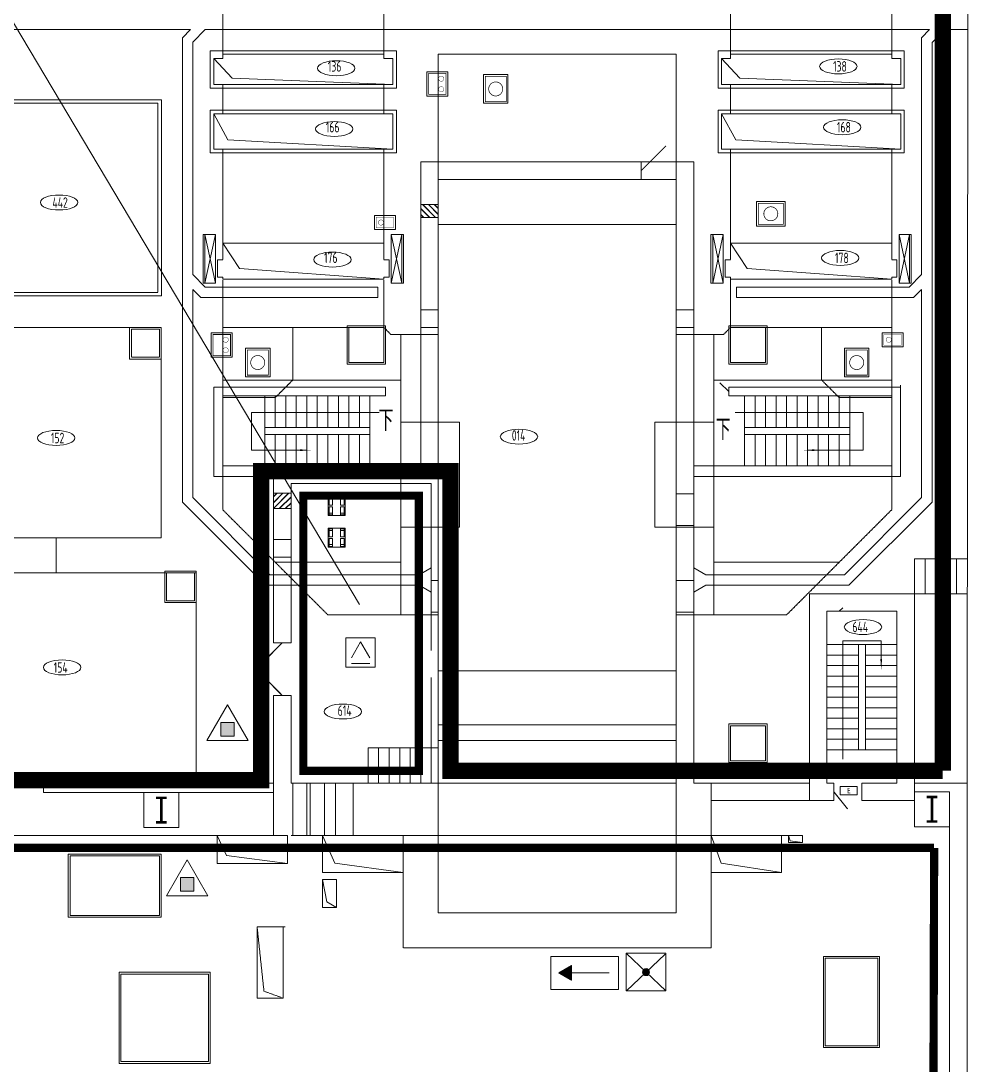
# Model space of a CAD drawing. Header units: millimetres. Extents: x 2756 to 52640, y 2442 to 34683.
# Drawn here: x 41380 to 52634, y 11333 to 23742 of the extents above; entities that cross this region are included whole.
import ezdxf

# ---------------------------------------------------------------- set-up
doc = ezdxf.new("R2010")
doc.units = ezdxf.units.MM
doc.linetypes.add('ACAD_ISO02W100', pattern=[15, 12, -3])
for name, color, linetype, lineweight in [('A', 1, 'Continuous', 0), ('D0墙体', 7, 'Continuous', 0), ('D0标注及说明', 7, 'Continuous', 0), ('D1墙体', 7, 'Continuous', 0), ('D2墙体', 7, 'Continuous', 0), ('SFS-A', 1, 'Continuous', 0), ('TK', 7, 'Continuous', 20)]:
    doc.layers.add(name, color=color, linetype=linetype, lineweight=lineweight)
for name, color, linetype in [('LYQ2', 2, 'Continuous'), ('qx-txt', 7, 'Continuous'), ('报警设备', 6, 'Continuous')]:
    doc.layers.add(name, color=color, linetype=linetype)
doc.styles.add('文字及标注', font='tssdeng.shx', dxfattribs={"width": 0.7, "bigfont": 'hztxt.shx'})

# ---------------------------------------------------------------- blocks, each defined once
blk = doc.blocks.new('SL-点型感光探测器')
at = {"color": 7, "lineweight": 0}
for q in [(-155.3580499143718, 162.6386189311888), (155.3580499143427, 162.6386189311888)]:
    blk.add_line((-1.449507180950604e-11, 435.2970977849081), q, dxfattribs=at)
at = {"color": 7, "lineweight": 0, "ltscale": 2}
blk.add_line((-155.3580499143718, 65.18490789255156), (155.3580499143427, 65.18490789255156), dxfattribs=at)
at = {"color": 1, "lineweight": 0}
blk.add_lwpolyline([(-250.0000000000146, 500), (-250.0000000000146, 0), (249.9999999999854, 0), (249.9999999999854, 500), (-250.0000000000146, 500)], dxfattribs=at)
blk = doc.blocks.new('$ATTACHMENT$00000214')
at = {"lineweight": 0}
blk.add_hatch(color=1, dxfattribs=at).paths.add_polyline_path([(-64.92232553117356, 1.936813719180464), (64.922325531159, 1.936813719180464), (64.922325531159, -127.9078373431521), (-64.92232553117356, -127.9078373431521)])
at = {"color": 1, "lineweight": 0}
for points in [[(0, 171.8081853693711), (-198.3870041439732, -171.8081853693711), (198.3870041439732, -171.8081853693711)], [(-64.92232553117356, 1.936813719180464), (64.922325531159, 1.936813719180464), (64.922325531159, -127.9078373431521), (-64.92232553117356, -127.9078373431521)]]:
    blk.add_lwpolyline(points, close=True, dxfattribs=at)
blk = doc.blocks.new('A$C765B60D6')
at = {"color": 3, "lineweight": 5}
blk.add_lwpolyline([(0, 771.6371160402196), (1585.686911560129, 771.6371160402196), (1585.686911560129, 0), (0, 0)], close=True, dxfattribs=at)
at = {"color": 3, "lineweight": 5, "width": 0.8}
blk.add_text('E', height=496.1288737534639, dxfattribs=at).set_placement((663.0202922341414, 141.1532209556608))
blk = doc.blocks.new('A$C39B32D12')
at = {"layer": 'qx-txt', "lineweight": 0}
h = blk.add_hatch(color=3, dxfattribs=at)
edge = h.paths.add_edge_path()
edge.add_arc((325.1512975692749, 305.7253608094761), 57.27387669861436, 0, 360)
at = {"layer": 'qx-txt', "color": 3, "lineweight": 0}
for p, q in [((644.0317051261663, 608.9237638772465), (0.3758913278579712, 0.2877703091362491)), ((11.49230728670955, 600.232866265811), (647.8176971897483, 1.229672488989308))]:
    blk.add_line(p, q, dxfattribs=at)
blk.add_lwpolyline([(-0.0003851838409900665, 614.8428562376648), (649.0975018683821, 614.8428562376648), (649.0975018683821, 0.0009058236610144377), (-0.0003851838409900665, 0.0009058236610144377)], close=True, dxfattribs=at)
blk.add_circle((325.1512975692749, 305.7253608094761), 57.27387669861436, dxfattribs=at)
blk = doc.blocks.new('A$C6C9F09AC')
at = {"lineweight": 0}
h = blk.add_hatch(dxfattribs=at)
h.set_pattern_fill('_USER', color=3, scale=0.7, angle=180, style=0, pattern_type=0)
h.set_pattern_definition([(180, (764544.5928452448, -47447.62818769588), (-8.572527594031472e-17, -0.7), [])])
h.paths.add_polyline_path([(130.6828948773909, 269.258340880333), (338.5600067856722, 149.2404343618255), (338.5600067856722, 389.2762473988405)])
at = {"color": 3, "lineweight": 0}
blk.add_line((958.9542932850309, 270.6297503627284), (270.4263626234606, 270.6297503627284), dxfattribs=at)
for points in [[(1109.980838092277, -8.731149137020111e-11), (2.328306436538696e-10, -8.731149137020111e-11), (2.328306436538696e-10, 540.1459812280664), (1109.980838092277, 540.1459812280664)], [(130.6828948773909, 269.258340880333), (338.5600067856722, 149.2404343618255), (338.5600067856722, 389.2762473988405)]]:
    blk.add_lwpolyline(points, close=True, dxfattribs=at)

msp = doc.modelspace()

# ---------------------------------------------------------------- hatches: boundary and pattern name
at = {"layer": 'D2墙体'}
h = msp.add_hatch(dxfattribs=at)
h.set_pattern_fill('JIS_RC_30', color=0, scale=1.665600660477675, angle=180, style=0)
h.set_pattern_definition([(315, (169691.8237568094, -398705.6152542201), (-35.33272565317667, -35.33272565317666), []), (315, (169693.4893574555, -398705.6152542201), (-35.33272565317667, -35.33272565317666), []), (315, (169695.1549581011, -398705.6152542201), (-35.33272565317667, -35.33272565317666), [])])
h.paths.add_polyline_path([(46130.33675330956, 21406.01940386221), (46338.53683583796, 21406.01940386221), (46338.53683583796, 21560.08746496067), (46130.33675330956, 21560.08746496067)])
h = msp.add_hatch(dxfattribs=at)
h.set_pattern_fill('JIS_RC_30', color=0, scale=1.665600660477675, angle=180, style=0)
h.set_pattern_definition([(225, (-148777.5443839194, 204543.1872677299), (35.33272565317669, -35.33272565317666), []), (225, (-148779.2099845894, 204543.1872677299), (35.33272565317669, -35.33272565317666), []), (225, (-148780.8755852592, 204543.1872677299), (35.33272565317669, -35.33272565317666), [])])
h.paths.add_polyline_path([(44381.45605977936, 17945.73403172105), (44381.45605977936, 18128.95010437016), (44589.65614235666, 18128.95010437016), (44589.65614235666, 17945.73403172105)])

# ---------------------------------------------------------------- linework, layer by layer
at = {"color": 5, "const_width": 194.8072896}
for points in [[(52417.65409567681, 24449.53920148351), (30286.67587989834, 24449.53920148351), (30286.67587989834, 14727.3261643794), (36277.9434371531, 14727.3261643794), (36277.9434371531, 18391.64761781032), (38527.23514761202, 18391.64761781032), (38527.23514761202, 14718.72547315541), (44235.35059257931, 14718.72547315541), (44235.35059257931, 18391.64761781032), (46484.64230303801, 18391.64761781032), (46484.64230303801, 14831.42620603382), (52333.24306460153, 14831.42620603382)], [(52333.24306460153, 14831.42620603382), (52333.24306460153, 24449.53920148351)]]:
    msp.add_lwpolyline(points, dxfattribs=at)
at = {"color": 3, "const_width": 97.40364480000002}
for points in [[(46109.1513356267, 15734.52476743623), (46109.1513356267, 18099.43668341023), (44735.76160955647, 18099.43668341023), (44735.76160955647, 15977.40937503384)], [(44735.76160955647, 15977.40937503384), (44735.76160955647, 14831.42620603382), (46109.1513356267, 14831.42620603382), (46109.1513356267, 15734.52476743623)]]:
    msp.add_lwpolyline(points, dxfattribs=at)
at = {"color": 1, "const_width": 97.40364480000002}
for points in [[(52205.61516238781, 5009.757572904608), (30911.27612758064, 5046.022325731494), (30911.27612758064, 13914.61502395445), (52230.6466733416, 13914.61502395445)], [(52230.6466733416, 13914.61502395445), (52205.61516238781, 5009.757572904608)]]:
    msp.add_lwpolyline(points, dxfattribs=at)
at = {"layer": 'A', "color": 3, "linetype": 'ByBlock', "lineweight": 0}
msp.add_line((45402.71214602873, 16807.17337920007), (39904.44637235449, 26049.63939459986), dxfattribs=at)
at = {"layer": 'D0墙体', "color": 0}
for p, q in [((52634.19348467453, 25615.67967868704), (52622.01532749305, 14685.32073883401)), ((42965.39957191268, 23637.92428890386), (39618.13409730405, 23637.92428890386)), ((39665.12182140126, 23637.92428890386), (43394.29174196962, 23637.92428890386)), ((43298.81563046211, 23542.44817741102), (43394.29174196962, 23637.92428890386)), ((43423.73568000304, 23490.70459868354), (43570.95537021742, 23637.92428890386)), ((43570.95537021742, 23637.92428890386), (52176.17122433017, 23637.92428890386)), ((51862.68739454783, 23637.92428890386), (43570.95537021742, 23637.92428890386)), ((52176.17122433017, 23637.92428890386), (52080.69511284641, 23542.44817741102)), ((52359.9791499624, 23637.92428890386), (52205.61516238781, 23483.56030132939)), ((52359.9791499624, 23637.92428890386), (52622.01532749305, 23637.92428890386)), ((43298.81563046211, 18024.85006309676), (43298.81563046211, 23542.44817741102)), ((43423.73568000304, 20726.68476632066), (43423.73568000304, 23490.70459868354)), ((52080.69511284641, 20726.68476632066), (52080.69511284641, 23542.44817741102)), ((52205.61516238781, 18024.85006309676), (52205.61516238781, 23483.56030132939)), ((43777.67582035004, 23346.44417332477), (43777.67582035004, 23296.47615351193)), ((43777.67582035004, 23346.44417332477), (45693.11657992713, 23346.44417332477)), ((45693.11657992713, 23346.44417332477), (45693.11657992713, 23296.47615351193)), ((49811.31421292256, 23346.44417332477), (49811.31421292256, 23296.47615351193)), ((51726.75497249965, 23346.44417332477), (49811.31421292256, 23346.44417332477)), ((51726.75497249965, 23346.44417332477), (51726.75497249965, 23296.47615351193)), ((43777.67582035004, 23296.47615351193), (43671.4937782363, 23296.47615351193)), ((43671.4937782363, 23296.47615351193), (43671.4937782363, 22984.17602966158)), ((43888.43165812208, 23061.47724186713), (43671.4937782363, 23296.47615351193)), ((45693.11657992713, 23296.47615351193), (45799.29862201688, 23296.47615351193)), ((45799.29862201688, 23296.47615351193), (45799.29862201688, 22984.17602966158)), ((49811.31421292256, 23296.47615351193), (49705.1321708328, 23296.47615351193)), ((49705.1321708328, 23296.47615351193), (49705.1321708328, 22984.17602966158)), ((49922.07005067039, 23061.47724186713), (49705.1321708328, 23296.47615351193)), ((51726.75497249965, 23296.47615351193), (51832.93701458917, 23296.47615351193)), ((51832.93701458917, 23296.47615351193), (51832.93701458917, 22984.17602966158)), ((43671.4937782363, 22984.17602966158), (45799.29862201688, 22984.17602966158)), ((45799.29862201688, 22984.17602966158), (43888.43165812208, 23061.47724186713)), ((51832.93701458917, 22984.17602966158), (49705.1321708328, 22984.17602966158)), ((51832.93701458917, 22984.17602966158), (49922.07005067039, 23061.47724186713)), ((40837.89065463547, 22805.12395866882), (43048.9755314033, 22805.12395866882)), ((43048.9755314033, 22805.12395866882), (43048.9755314033, 20473.28303400139)), ((43839.51598683404, 22328.51314984486), (43671.4937782363, 22638.5638926189)), ((49873.1543794061, 22328.51314984486), (49705.1321708328, 22638.5638926189)), ((45799.29862201688, 22215.91772501628), (43839.51598683404, 22328.51314984486)), ((51832.93701458917, 22215.91772501628), (49873.1543794061, 22328.51314984486)), ((49374.09403956411, 22066.01366557754), (46130.33675330956, 22066.01366557754)), ((46130.33675330956, 22066.01366557754), (46130.33675330956, 18453.74223316312)), ((49374.09403956411, 22066.01366557754), (49374.09403956411, 14685.32073883401)), ((46338.53683583796, 21857.81358302783), (46338.53683583796, 15101.72090396067)), ((49165.89395701149, 21857.81358302783), (46338.53683583796, 21857.81358302783)), ((49165.89395701149, 21857.81358302783), (49165.89395701149, 14685.32073883401)), ((43545.32452822904, 20624.85269410387), (43545.32452822904, 21203.64892361793)), ((43691.06458602319, 21203.64892361793), (43545.32452822904, 21203.64892361793)), ((43566.14453648179, 20624.85269410387), (43566.14453648179, 21203.64892361793)), ((43566.14453648179, 20624.85269410387), (43691.06458602319, 21203.64892361793)), ((43691.06458602319, 20624.85269410387), (43566.14453648179, 21203.64892361793)), ((43691.06458602319, 20624.85269410387), (43691.06458602319, 21203.64892361793)), ((43777.67582035004, 21099.96528250599), (45693.11657992713, 21099.96528250599)), ((43777.67582035004, 21099.96528250599), (43777.67582035004, 20905.50640538931)), ((43777.67582035004, 21099.96528250599), (43977.03635731488, 20798.69434447392)), ((45693.11657992713, 21099.96528250599), (45693.11657992713, 20905.50640538931)), ((45779.72781425421, 20624.85269410387), (45779.72781425421, 21203.64892361793)), ((45779.72781425421, 21203.64892361793), (45925.46787204835, 21203.64892361793)), ((45904.6478637956, 20624.85269410387), (45779.72781425421, 21203.64892361793)), ((45779.72781425421, 20624.85269410387), (45904.6478637956, 21203.64892361793)), ((45904.6478637956, 20624.85269410387), (45904.6478637956, 21203.64892361793)), ((45925.46787204835, 20624.85269410387), (45925.46787204835, 21203.64892361793)), ((49578.9629208011, 20624.85269410387), (49578.9629208011, 21203.64892361793)), ((49724.70297859548, 21203.64892361793), (49578.9629208011, 21203.64892361793)), ((49599.78292905385, 20624.85269410387), (49599.78292905385, 21203.64892361793)), ((49599.78292905385, 20624.85269410387), (49724.70297859548, 21203.64892361793)), ((49724.70297859548, 20624.85269410387), (49599.78292905385, 21203.64892361793)), ((49724.70297859548, 20624.85269410387), (49724.70297859548, 21203.64892361793)), ((51726.75497249965, 21099.96528250599), (49811.31421292256, 21099.96528250599)), ((49811.31421292256, 21099.96528250599), (49811.31421292256, 20905.50640538931)), ((49811.31421292256, 21099.96528250599), (50010.67474991138, 20798.69434447392)), ((51726.75497249965, 21099.96528250599), (51726.75497249965, 20905.50640538931)), ((51813.36620682626, 20624.85269410387), (51813.36620682626, 21203.64892361793)), ((51813.36620682626, 21203.64892361793), (51959.10626462064, 21203.64892361793)), ((51938.28625636789, 20624.85269410387), (51813.36620682626, 21203.64892361793)), ((51813.36620682626, 20624.85269410387), (51938.28625636789, 21203.64892361793)), ((51938.28625636789, 20624.85269410387), (51938.28625636789, 21203.64892361793)), ((51959.10626462064, 20624.85269410387), (51959.10626462064, 21203.64892361793)), ((43777.67582035004, 20904.25720489296), (43715.21579559133, 20904.25720489296)), ((43715.21579559133, 20904.25720489296), (43715.21579559133, 20696.05712233103)), ((45693.11657992713, 20904.25720489296), (45755.57660468583, 20904.25720489296)), ((45755.57660468583, 20904.25720489296), (45755.57660468583, 20696.05712233103)), ((49811.31421292256, 20904.25720489296), (49748.85418816385, 20904.25720489296)), ((49748.85418816385, 20904.25720489296), (49748.85418816385, 20696.05712233103)), ((51726.75497249965, 20904.25720489296), (51789.21499725836, 20904.25720489296)), ((51789.21499725836, 20904.25720489296), (51789.21499725836, 20696.05712233103)), ((43423.73568000304, 20726.68476632066), (43570.95537021742, 20579.46507610302)), ((43977.03635731488, 20798.69434447392), (45693.11657992713, 20671.07311243066)), ((50010.67474991138, 20798.69434447392), (51726.75497249965, 20671.07311243066)), ((52080.69511284641, 20726.68476632066), (51933.4754226318, 20579.46507610302)), ((43545.32452822904, 20624.85269410387), (43691.06458602319, 20624.85269410387)), ((43715.21579559133, 20696.05712233103), (43777.67582035004, 20696.05712233103)), ((43777.67582035004, 20696.05712233103), (43777.67582035004, 20671.07311243066)), ((43777.67582035004, 20671.07311243066), (45693.11657992713, 20671.07311243066)), ((45755.57660468583, 20696.05712233103), (45693.11657992713, 20696.05712233103)), ((45693.11657992713, 20696.05712233103), (45693.11657992713, 20671.07311243066)), ((45925.46787204835, 20624.85269410387), (45779.72781425421, 20624.85269410387)), ((49578.9629208011, 20624.85269410387), (49724.70297859548, 20624.85269410387)), ((49748.85418816385, 20696.05712233103), (49811.31421292256, 20696.05712233103)), ((49811.31421292256, 20697.30632283646), (49811.31421292256, 20662.74510912961)), ((49811.31421292256, 20696.05712233103), (49811.31421292256, 20671.07311243066)), ((49811.31421292256, 20671.07311243066), (51726.75497249965, 20671.07311243066)), ((51789.21499725836, 20696.05712233103), (51726.75497249965, 20696.05712233103)), ((51726.75497249965, 20696.05712233103), (51726.75497249965, 20671.07311243066)), ((51959.10626462064, 20624.85269410387), (51813.36620682626, 20624.85269410387)), ((43423.73568000304, 18076.59364182144), (43423.73568000304, 20550.02113805772)), ((43423.73568000304, 20550.02113805772), (43519.21179151125, 20454.54502656477)), ((43570.95537021742, 20579.46507610302), (45622.08926603672, 20579.46507610302)), ((45622.08926603672, 20579.46507610302), (45622.08926603672, 20454.54502656477)), ((51933.4754226318, 20579.46507610302), (49882.34152681296, 20579.46507610302)), ((49882.34152681296, 20579.46507610302), (49882.34152681296, 20454.54502656477)), ((52080.69511284641, 20550.02113805772), (51985.21900133797, 20454.54502656477)), ((52080.69511284641, 18076.59364182144), (52080.69511284641, 20550.02113805772)), ((43048.9755314033, 20473.28303400139), (40837.89065463547, 20473.28303400139)), ((43519.21179151125, 20454.54502656477), (45622.08926603672, 20454.54502656477)), ((51985.21900133797, 20454.54502656477), (49882.34152681296, 20454.54502656477)), ((43673.5757790856, 19390.64260468355), (43673.5757790856, 18328.82218363383)), ((45713.93658815566, 19390.64260468355), (43673.5757790856, 19390.64260468355)), ((45713.93658815566, 19390.64260468355), (45713.93658815566, 19286.54256340725)), ((49790.49420469379, 19390.64260468355), (51830.85501376385, 19390.64260468355)), ((49790.49420469379, 19390.64260468355), (49790.49420469379, 19286.54256340725)), ((51830.85501376385, 19411.4626129455), (51830.85501376385, 18328.82218363383)), ((45713.93658815566, 19286.54256340725), (43777.67582035004, 19286.54256340725)), ((43777.67582035004, 19286.54256340725), (43777.67582035004, 18453.74223316312)), ((44277.35601851539, 18453.74223316312), (44277.35601851539, 19286.54256340725)), ((44402.27606803211, 18911.78241480436), (44402.27606803211, 19286.54256340725)), ((44527.19611757397, 18911.78241480436), (44527.19611757397, 19286.54256340725)), ((44652.11616711537, 18911.78241480436), (44652.11616711537, 19286.54256340725)), ((44777.03621665653, 18911.78241480436), (44777.03621665653, 19286.54256340725)), ((44901.95626619793, 18911.78241480436), (44901.95626619793, 19286.54256340725)), ((45026.87631571488, 18911.78241480436), (45026.87631571488, 19286.54256340725)), ((45151.79636525628, 18911.78241480436), (45151.79636525628, 19286.54256340725)), ((45276.71641479744, 18911.78241480436), (45276.71641479744, 19286.54256340725)), ((45401.63646433884, 18911.78241480436), (45401.63646433884, 19286.54256340725)), ((45526.55651385579, 18453.74223316312), (45526.55651385579, 19286.54256340725)), ((49790.49420469379, 19286.54256340725), (51726.75497249965, 19286.54256340725)), ((49977.87427899343, 18453.74223316312), (49977.87427899343, 19286.54256340725)), ((50102.79432853483, 18911.78241480436), (50102.79432853483, 19286.54256340725)), ((50227.71437807599, 18911.78241480436), (50227.71437807599, 19286.54256340725)), ((50352.63442759341, 18911.78241480436), (50352.63442759341, 19286.54256340725)), ((50477.55447713481, 18911.78241480436), (50477.55447713481, 19286.54256340725)), ((50602.47452665199, 18911.78241480436), (50602.47452665199, 19286.54256340725)), ((50727.39457619292, 18911.78241480436), (50727.39457619292, 19286.54256340725)), ((50852.31462573432, 18911.78241480436), (50852.31462573432, 19286.54256340725)), ((50977.23467527571, 18911.78241480436), (50977.23467527571, 19286.54256340725)), ((51102.1547247929, 18911.78241480436), (51102.1547247929, 19286.54256340725)), ((51227.07477433429, 18453.74223316312), (51227.07477433429, 19286.54256340725)), ((51726.75497249965, 19286.54256340725), (51726.75497249965, 18453.74223316312)), ((45638.53068896578, 19087.04349078299), (44118.14768268153, 19087.04349078299)), ((44118.14768268153, 19087.04349078299), (44118.14768268153, 18640.62519569407)), ((49865.90010388367, 19087.04349078299), (51386.28311016815, 19087.04349078299)), ((51386.28311016815, 19087.04349078299), (51386.28311016815, 18640.62519569407)), ((44277.35601851539, 18911.78241480436), (45526.55651385579, 18911.78241480436)), ((51227.07477433429, 18911.78241480436), (49977.87427899343, 18911.78241480436)), ((44277.35601851539, 18828.50238177777), (45526.55651385579, 18828.50238177777)), ((44402.27606803211, 18453.74223316312), (44402.27606803211, 18828.50238177777)), ((44527.19611757397, 18453.74223316312), (44527.19611757397, 18828.50238177777)), ((44652.11616711537, 18453.74223316312), (44652.11616711537, 18828.50238177777)), ((44777.03621665653, 18453.74223316312), (44777.03621665653, 18828.50238177777)), ((44901.95626619793, 18453.74223316312), (44901.95626619793, 18828.50238177777)), ((45026.87631571488, 18453.74223316312), (45026.87631571488, 18828.50238177777)), ((45151.79636525628, 18453.74223316312), (45151.79636525628, 18828.50238177777)), ((45276.71641479744, 18453.74223316312), (45276.71641479744, 18828.50238177777)), ((45401.63646433884, 18453.74223316312), (45401.63646433884, 18828.50238177777)), ((51227.07477433429, 18828.50238177777), (49977.87427899343, 18828.50238177777)), ((50102.79432853483, 18453.74223316312), (50102.79432853483, 18828.50238177777)), ((50227.71437807599, 18453.74223316312), (50227.71437807599, 18828.50238177777)), ((50352.63442759341, 18453.74223316312), (50352.63442759341, 18828.50238177777)), ((50477.55447713481, 18453.74223316312), (50477.55447713481, 18828.50238177777)), ((50602.47452665199, 18453.74223316312), (50602.47452665199, 18828.50238177777)), ((50727.39457619292, 18453.74223316312), (50727.39457619292, 18828.50238177777)), ((50852.31462573432, 18453.74223316312), (50852.31462573432, 18828.50238177777)), ((50977.23467527571, 18453.74223316312), (50977.23467527571, 18828.50238177777)), ((51102.1547247929, 18453.74223316312), (51102.1547247929, 18828.50238177777)), ((44118.14768268153, 18640.62519569407), (44695.53579357531, 18640.62519569407)), ((51386.28311016815, 18640.62519569407), (50808.89499927414, 18640.62519569407)), ((43777.67582035004, 18453.74223316312), (46130.33675330956, 18453.74223316312)), ((44381.45605977936, 16350.92139931922), (44381.45605977936, 18453.74223316312)), ((44589.65614235666, 18453.74223316312), (46130.33675330956, 18453.74223316312)), ((51726.75497249965, 18453.74223316312), (49374.09403956411, 18453.74223316312)), ((43673.5757790856, 18328.82218363383), (44381.45605977936, 18328.82218363383)), ((44589.65614235666, 16350.92139931922), (44589.65614235666, 18245.54215061027)), ((44589.65614235666, 18245.54215061027), (46255.25680282674, 18245.54215061027)), ((46255.25680282674, 18245.54215061027), (46255.25680282674, 16260.81775601374)), ((51830.85501376385, 18328.82218363383), (49374.09403956411, 18328.82218363383)), ((43298.81563046211, 18024.85006309676), (44287.76602261755, 17035.89967093806)), ((43423.73568000304, 18076.59364182144), (44339.50960137238, 17160.81972047631)), ((52080.69511284641, 18076.59364182144), (51164.92119150129, 17160.81972047631)), ((52205.61516238781, 18024.85006309676), (51216.6647702319, 17035.89967093806)), ((51997.41507981098, 16933.88163047787), (51997.41507981098, 17350.28179560453)), ((51997.41507981098, 17350.28179560453), (52622.01532749305, 17350.28179560453)), ((52122.33512935237, 16933.88163047787), (52122.33512935237, 17350.28179560453)), ((52247.25517889331, 16933.88163047787), (52247.25517889331, 17350.28179560453)), ((52372.17522841049, 16933.88163047787), (52372.17522841049, 17350.28179560453)), ((52497.09527795188, 16933.88163047787), (52497.09527795188, 17350.28179560453)), ((44339.50960137238, 17160.81972047631), (46111.01155435186, 17160.81972047631)), ((46111.01155435186, 17160.81972047631), (46255.25680282674, 17244.09975349988)), ((49518.33928803875, 17160.81972047631), (49374.09403956411, 17244.09975349988)), ((51164.92119150129, 17160.81972047631), (49518.33928803875, 17160.81972047631)), ((44287.76602261755, 17035.89967093806), (46111.01155435186, 17035.89967093806)), ((46111.01155435186, 17035.89967093806), (46255.25680282674, 16952.61963791438)), ((49518.33928803875, 17035.89967093806), (49374.09403956411, 16952.61963791438)), ((51216.6647702319, 17035.89967093806), (49518.33928803875, 17035.89967093806)), ((51997.41507981098, 16933.88163047787), (52622.01532749305, 16933.88163047787)), ((51144.22224339805, 16766.56295342409), (51103.34083790224, 16725.68154792502)), ((44589.65614235666, 16350.92139931922), (44381.45605977936, 16350.92139931922)), ((51789.21499725836, 16330.10139105716), (50956.4146670232, 16330.10139105716)), ((51143.79474129863, 16374.31639247612), (51143.79474129863, 14968.97602482201)), ((51143.79474129863, 16374.31639247612), (51601.83492295825, 16374.31639247612)), ((51331.17481562248, 15080.90089571048), (51331.17481562248, 16330.10139105716)), ((51414.45484865838, 15080.90089571048), (51414.45484865838, 16330.10139105716)), ((51601.83492295825, 16154.2785561794), (51601.83492295825, 16374.31639247612)), ((51331.17481562248, 16205.18134153113), (50956.4146670232, 16205.18134153113)), ((51789.21499725836, 16205.18134153113), (51414.45484865838, 16205.18134153113)), ((46338.53683583796, 16017.80126721927), (49165.89395701149, 16017.80126721927)), ((51331.17481562248, 16080.26129199276), (50956.4146670232, 16080.26129199276)), ((51789.21499725836, 16080.26129199276), (51414.45484865838, 16080.26129199276)), ((46255.25680282674, 15937.54592242316), (46255.25680282674, 15101.72090396067)), ((51331.17481562248, 15955.34124245439), (50956.4146670232, 15955.34124245439)), ((51789.21499725836, 15955.34124245439), (51414.45484865838, 15955.34124245439)), ((51331.17481562248, 15830.42119291928), (50956.4146670232, 15830.42119291928)), ((51789.21499725836, 15830.42119291928), (51414.45484865838, 15830.42119291928)), ((44381.45605977936, 14060.7204911545), (44381.45605977936, 15726.32115162784)), ((44589.65614235666, 15726.32115162784), (44381.45605977936, 15726.32115162784)), ((44589.65614235666, 14685.32073883401), (44589.65614235666, 15726.32115162784)), ((51331.17481562248, 15705.50114337789), (50956.4146670232, 15705.50114337789)), ((51789.21499725836, 15705.50114337789), (51414.45484865838, 15705.50114337789)), ((51331.17481562248, 15580.58109383975), (50956.4146670232, 15580.58109383975)), ((51789.21499725836, 15580.58109383975), (51414.45484865838, 15580.58109383975)), ((49790.49420469379, 15386.95501706391), (49790.49420469379, 14928.91483543455)), ((50248.53438630499, 15386.95501706391), (49790.49420469379, 15386.95501706391)), ((50248.53438630499, 14928.91483543455), (50248.53438630499, 15386.95501706391)), ((51331.17481562248, 15455.66104430138), (50956.4146670232, 15455.66104430138)), ((51789.21499725836, 15455.66104430138), (51414.45484865838, 15455.66104430138)), ((51331.17481562248, 15330.74099477511), (50956.4146670232, 15330.74099477511)), ((51789.21499725836, 15330.74099477511), (51414.45484865838, 15330.74099477511)), ((51331.17481562248, 15205.82094523698), (50956.4146670232, 15205.82094523698)), ((51789.21499725836, 15205.82094523698), (51414.45484865838, 15205.82094523698)), ((46338.53683583796, 15101.72090396067), (45505.73650560281, 15101.72090396067)), ((45505.73650560281, 15101.72090396067), (45505.73650560281, 14685.32073883401)), ((45630.65655514444, 15101.72090396067), (45630.65655514444, 14685.32073883401)), ((45755.57660468583, 15101.72090396067), (45755.57660468583, 14685.32073883401)), ((45880.49665422676, 15101.72090396067), (45880.49665422676, 14685.32073883401)), ((46005.41670376793, 15101.72090396067), (46005.41670376793, 14685.32073883401)), ((46130.33675330956, 15101.72090396067), (46130.33675330956, 14685.32073883401)), ((46338.53683583796, 15101.72090396067), (46213.6167862968, 15101.72090396067)), ((46255.25680282674, 15101.72090396067), (46255.25680282674, 14685.32073883401)), ((46339.13875408293, 15101.72090396067), (46339.13875408293, 14685.32073883401)), ((51789.21499725836, 15080.90089571048), (50956.4146670232, 15080.90089571048)), ((50248.53438630499, 14928.91483543455), (49790.49420469379, 14928.91483543455)), ((44381.45605977936, 14685.32073883401), (38381.12968041174, 14685.32073883401)), ((41647.78897576834, 14685.32073883401), (41647.78897576834, 14572.6200059556)), ((44589.65614235666, 14685.32073883401), (46338.53683583796, 14685.32073883401)), ((49165.89395701149, 14685.32073883401), (46338.53683583796, 14685.32073883401)), ((49374.09403956411, 14685.32073883401), (49582.29412211673, 14685.32073883401)), ((49582.29412211673, 14685.32073883401), (50748.2145844459, 14685.32073883401)), ((49582.29412211673, 14268.92057371946), (49582.29412211673, 14685.32073883401)), ((50956.4146670232, 14685.32073883401), (51039.69470003419, 14685.32073883401)), ((51039.69470003419, 14477.12065628116), (51039.69470003419, 14685.32073883401)), ((51372.81483215265, 14685.32073883401), (51789.21499725836, 14685.32073883401)), ((51372.81483215265, 14477.12065628116), (51372.81483215265, 14685.32073883401)), ((51997.41507981098, 14685.32073883401), (52413.81524494043, 14685.32073883401)), ((52413.81524494043, 14685.32073883401), (52622.01532749305, 14685.32073883401)), ((52622.01532749305, 14685.32073883401), (52622.01532749305, 4691.716775966954)), ((41647.78897576834, 14572.6200059556), (44381.45605977936, 14572.6200059556)), ((51997.41507981098, 14581.22069717958), (52413.81524494043, 14581.22069717958)), ((52413.81524494043, 5316.317023649259), (52413.81524494043, 14581.22069717958)), ((49582.29412211673, 14060.7204911545), (44589.65614235666, 14060.7204911545)), ((46812.07735840612, 12728.23996276912), (48690.61413510339, 12728.23996276912))]:
    msp.add_line(p, q, dxfattribs=at)
at = {"layer": 'D0墙体', "color": 0, "linetype": 'ACAD_ISO02W100'}
for p, q in [((43777.67582035004, 24448.42497845684), (43777.67582035004, 23346.44417332477)), ((45693.11657992713, 24448.42497845684), (45693.11657992713, 23346.44417332477)), ((49811.31421292256, 24448.42497845684), (49811.31421292256, 23346.44417332477)), ((51726.75497249965, 24448.42497845684), (51726.75497249965, 23346.44417332477)), ((49165.89395701149, 23346.44417332477), (46338.53683583796, 23346.44417332477)), ((46338.53683583796, 21857.81358302783), (46338.53683583796, 23346.44417332477)), ((49165.89395701149, 21857.81358302783), (49165.89395701149, 23346.44417332477)), ((43777.67582035004, 22984.17602966158), (43777.67582035004, 22638.5638926189)), ((45693.11657992713, 22984.17602966158), (45693.11657992713, 22638.5638926189)), ((49811.31421292256, 22984.17602966158), (49811.31421292256, 22638.5638926189)), ((51726.75497249965, 22984.17602966158), (51726.75497249965, 22638.5638926189)), ((40879.53067111698, 22763.48394216006), (43007.33551489757, 22763.48394216006)), ((43007.33551489757, 22763.48394216006), (43007.33551489757, 20514.92305051608)), ((43777.67582035004, 22215.91772501628), (43777.67582035004, 21099.96528250599)), ((45693.11657992713, 22215.91772501628), (45693.11657992713, 21099.96528250599)), ((49811.31421292256, 22215.91772501628), (49811.31421292256, 21099.96528250599)), ((51726.75497249965, 22215.91772501628), (51726.75497249965, 21099.96528250599)), ((43777.67582035004, 20662.74510912961), (43777.67582035004, 17933.242026769)), ((45693.11657992713, 20662.74510912961), (45693.11657992713, 20098.52288538954)), ((49811.31421292256, 20662.74510912961), (49811.31421292256, 20098.52288538954)), ((51726.75497249965, 20662.74510912961), (51726.75497249965, 17933.242026769)), ((43007.33551489757, 20514.92305051608), (40879.53067111698, 20514.92305051608)), ((45693.11657992713, 20098.7790854265), (43777.67582035004, 20098.7790854265)), ((44610.47615060941, 20098.52288538954), (44610.47615060941, 19473.922637707)), ((45693.11657992713, 20098.52288538954), (45776.39661293858, 20015.24285236295)), ((46338.53683583796, 20015.24285236295), (45776.39661293858, 20015.24285236295)), ((45892.98865917869, 20015.24285236295), (45892.98865917869, 18974.24243956609)), ((49165.89395701149, 20015.24285236295), (49728.03417993509, 20015.24285236295)), ((49611.44213367076, 20015.24285236295), (49611.44213367076, 18974.24243956609)), ((49811.31421292256, 20098.52288538954), (49728.03417993509, 20015.24285236295)), ((49811.31421292256, 20098.52288538954), (51726.75497249965, 20098.52288538954)), ((50893.95464226449, 20098.52288538954), (50893.95464226449, 19473.922637707)), ((45892.98865917869, 19473.922637707), (43777.67582035004, 19473.922637707)), ((44610.47615060941, 19473.922637707), (44402.27606803211, 19265.72255515438)), ((51726.75497249965, 19473.922637707), (49611.44213367076, 19473.922637707)), ((50893.95464226449, 19473.922637707), (51102.1547247929, 19265.72255515438)), ((44402.27606803211, 19265.72255515438), (43777.67582035004, 19265.72255515438)), ((51102.1547247929, 19265.72255515438), (51726.75497249965, 19265.72255515438)), ((45892.98865917869, 18974.24243956609), (46338.53683583796, 18974.24243956609)), ((45892.98865917869, 17725.04194421638), (45892.98865917869, 18974.24243956609)), ((49611.44213367076, 18974.24243956609), (49165.89395701149, 18974.24243956609)), ((49611.44213367076, 17725.04194421638), (49611.44213367076, 18974.24243956609)), ((43777.67582035004, 17933.242026769), (45026.87631571488, 16684.04153141021)), ((51726.75497249965, 17933.242026769), (50477.55447713481, 16684.04153141021)), ((45892.98865917869, 16684.04153141021), (45892.98865917869, 17725.04194421638)), ((45892.98865917869, 17725.04194421638), (46338.53683583796, 17725.04194421638)), ((49611.44213367076, 17725.04194421638), (49165.89395701149, 17725.04194421638)), ((49611.44213367076, 16684.04153141021), (49611.44213367076, 17725.04194421638)), ((45892.98865917869, 17310.24391091024), (44400.67393620274, 17310.24391091024)), ((49611.44213367076, 17310.24391091024), (51103.75685662226, 17310.24391091024)), ((46338.53683583796, 16684.04153141021), (45026.87631571488, 16684.04153141021)), ((49165.89395701149, 16684.04153141021), (50477.55447713481, 16684.04153141021)), ((46338.53683583796, 15376.54501294057), (49165.89395701149, 15376.54501294057)), ((49811.31421292256, 14949.7348436873), (49811.31421292256, 15366.13500880185)), ((49811.31421292256, 15366.13500880185), (50227.71437807599, 15366.13500880185)), ((50227.71437807599, 15366.13500880185), (50227.71437807599, 14949.7348436873)), ((46338.53683583796, 15189.16493862556), (49165.89395701149, 15189.16493862556)), ((49811.31421292256, 14949.7348436873), (50227.71437807599, 14949.7348436873)), ((46338.53683583796, 14685.32073883401), (46338.53683583796, 13144.64012789601)), ((49165.89395701149, 14685.32073883401), (49165.89395701149, 13144.64012789601)), ((49582.29412211673, 14268.92057371946), (49582.29412211673, 12728.23996276912)), ((38297.84964737608, 14060.7204911545), (44464.73609281526, 14060.7204911545)), ((45922.13667073273, 14060.7204911545), (45922.13667073273, 12728.23996276912)), ((49582.29412211673, 14060.7204911545), (50664.93455141046, 14060.7204911545)), ((49165.89395701149, 13144.64012789601), (46338.53683583796, 13144.64012789601)), ((44267.86957510034, 12212.44686110262), (44186.61616989374, 12978.08006184283)), ((44519.73630198822, 12978.08006184283), (44186.61616989374, 12978.08006184283)), ((49582.29412211673, 12728.23996276912), (45922.13667073273, 12728.23996276912)), ((44494.75229206038, 12128.62372501139), (44267.86957510034, 12212.44686110262))]:
    msp.add_line(p, q, dxfattribs=at)
at = {"layer": 'D0墙体', "color": 0}
for points in [[(43629.85376175502, 22942.53601314678), (45840.93863852238, 22942.53601314678), (45840.93863852238, 23388.08418983655), (43629.85376175502, 23388.08418983655)], [(51874.57703109467, 22942.53601314678), (49663.49215432708, 22942.53601314678), (49663.49215432708, 23388.08418983655), (51874.57703109467, 23388.08418983655)], [(43629.85376175502, 22174.27770850449), (45840.93863852238, 22174.27770850449), (45840.93863852238, 22680.20390913347), (43629.85376175502, 22680.20390913347)], [(43671.4937782363, 22215.91772501628), (45799.29862201688, 22215.91772501628), (45799.29862201688, 22638.5638926189), (43671.4937782363, 22638.5638926189)], [(51874.57703109467, 22174.27770850449), (49663.49215432708, 22174.27770850449), (49663.49215432708, 22680.20390913347), (51874.57703109467, 22680.20390913347)], [(51832.93701458917, 22215.91772501628), (49705.1321708328, 22215.91772501628), (49705.1321708328, 22638.5638926189), (51832.93701458917, 22638.5638926189)], [(46130.33675330956, 21406.01940386221), (46338.53683583796, 21406.01940386221), (46338.53683583796, 21560.08746496067), (46130.33675330956, 21560.08746496067)], [(46130.33675330956, 20098.52288538954), (46338.53683583796, 20098.52288538954), (46338.53683583796, 20306.72296795124), (46130.33675330956, 20306.72296795124)], [(49165.89395701149, 20098.52288538954), (49374.09403956411, 20098.52288538954), (49374.09403956411, 20306.72296795124), (49165.89395701149, 20306.72296795124)], [(45255.89640654446, 20119.34289364834), (45713.93658815566, 20119.34289364834), (45713.93658815566, 19661.30271201013), (45255.89640654446, 19661.30271201013)], [(50248.53438632897, 20119.34289364834), (49790.49420469379, 20119.34289364834), (49790.49420469379, 19661.30271201013), (50248.53438632897, 19661.30271201013)], [(43046.89353055399, 19723.76273677466), (42672.13338195425, 19723.76273677466), (42672.13338195425, 20098.52288538954), (43046.89353055399, 20098.52288538954)], [(46338.53683583796, 17725.04194421638), (46590.45893574608, 17725.04194421638), (46590.45893574608, 18974.24243956609), (46338.53683583796, 18974.24243956609)], [(48913.97185710337, 17725.04194421638), (49165.89395701149, 17725.04194421638), (49165.89395701149, 18974.24243956609), (48913.97185710337, 18974.24243956609)], [(44589.65614235666, 17945.73403172081), (44381.45605977936, 17945.73403172081), (44381.45605977936, 18128.95010437016), (44589.65614235666, 18128.95010437016)], [(44589.65614235666, 17371.10180385425), (44381.45605977936, 17371.10180385425), (44381.45605977936, 17579.30188641898), (44589.65614235666, 17579.30188641898)], [(43463.29369570813, 16829.78158919842), (43088.5335470837, 16829.78158919842), (43088.5335470837, 17204.5417378133), (43463.29369570813, 17204.5417378133)], [(46338.53683583796, 16715.27154379865), (46255.25680282674, 16715.27154379865), (46255.25680282674, 17093.77929388444), (46338.53683583796, 17093.77929388444)], [(49374.09403956411, 16715.27154379865), (49165.89395701149, 16715.27154379865), (49165.89395701149, 17093.77929388444), (49374.09403956411, 17093.77929388444)], [(43046.89353055399, 13090.5081064323), (41943.43309300751, 13090.5081064323), (41943.43309300751, 13840.02840364087), (43046.89353055399, 13840.02840364087)], [(42547.21333243707, 11354.11941788407), (43629.85376175502, 11354.11941788407), (43629.85376175502, 12436.75984718991), (42547.21333243707, 12436.75984718991)]]:
    msp.add_lwpolyline(points, close=True, dxfattribs=at)
for points, const_width in [([(49165.89395701149, 21322.73937083586), (46338.53683583796, 21322.73937083586)], 12.49200495358256), ([(42986.51550662084, 14510.15998119084), (43111.435556162, 14510.15998119084)], 29.74286893710134), ([(43048.9755314033, 14510.15998119084), (43048.9755314033, 14218.67986561466)], 29.74286893710134), ([(52143.15513760512, 14518.76067240597), (52268.07518714629, 14518.76067240597)], 29.74286893710134), ([(52205.61516238781, 14518.76067240597), (52205.61516238781, 14227.28055682653)], 29.74286893710134), ([(42986.51550662084, 14218.67986561466), (43111.435556162, 14218.67986561466)], 29.74286893710134), ([(52143.15513760512, 14227.28055682653), (52268.07518714629, 14227.28055682653)], 29.74286893710134)]:
    msp.add_lwpolyline(points, dxfattribs=dict(at, const_width=const_width))
at = {"layer": 'D0墙体', "color": 0, "linetype": 'ACAD_ISO02W100'}
for points in [[(43046.89353055399, 17600.12189468104), (39715.69220961336, 17600.12189468104), (39715.69220961336, 20098.52288538954), (43046.89353055399, 20098.52288538954)], [(43026.07352232499, 19744.58274503661), (42692.953390207, 19744.58274503661), (42692.953390207, 20077.70287713062), (43026.07352232499, 20077.70287713062)], [(45276.71641479744, 20098.52288538954), (45693.11657992713, 20098.52288538954), (45693.11657992713, 19682.12272027196), (45276.71641479744, 19682.12272027196)], [(50227.71437807599, 20098.52288538954), (49811.31421292256, 20098.52288538954), (49811.31421292256, 19682.12272027196), (50227.71437807599, 19682.12272027196)], [(41797.6930352136, 17183.72172955438), (40964.89270497797, 17183.72172955438), (40964.89270497797, 17600.12189468104), (41797.6930352136, 17600.12189468104)], [(43463.29369570813, 14685.32073883401), (39299.29204450813, 14685.32073883401), (39299.29204450813, 17183.72172955438), (43463.29369570813, 17183.72172955438)], [(43442.47368743093, 16850.60159745128), (43109.35355536066, 16850.60159745128), (43109.35355536066, 17183.72172955438), (43442.47368743093, 17183.72172955438)], [(43026.07352232499, 13111.32811469436), (41964.25310126049, 13111.32811469436), (41964.25310126049, 13819.20839539115), (43026.07352232499, 13819.20839539115)], [(44186.61616989374, 12978.08006184283), (44494.75229206038, 12978.08006184283), (44494.75229206038, 12128.62372501139), (44186.61616989374, 12128.62372501139)], [(51560.19490645229, 12603.31991324309), (50935.59465876975, 12603.31991324309), (50935.59465876975, 11562.31950043389), (51560.19490645229, 11562.31950043389)], [(42568.03334068981, 11374.93942613402), (43609.03375347759, 11374.93942613402), (43609.03375347759, 12415.93983893996), (42568.03334068981, 12415.93983893996)]]:
    msp.add_lwpolyline(points, close=True, dxfattribs=at)
at = {"layer": 'D0墙体', "color": 0}
for points in [[(44695.53579357531, 18640.62519569407, 20.82000825597093, 0, 0), (44823.46309625971, 18640.62519569407, 0, 0, 0)], [(50808.89499927414, 18640.62519569407, 20.82000825597093, 0, 0), (50680.96769658951, 18640.62519569407, 0, 0, 0)], [(51601.83492295825, 16157.28580931973, 20.82000825597093, 0, 0), (51601.83492295825, 16029.35850665337, 0, 0, 0)]]:
    msp.add_lwpolyline(points, format="xyseb", dxfattribs=at)
for points in [[(51039.69470003419, 14477.12065628116), (50748.2145844459, 14477.12065628116), (50748.2145844459, 16933.88163047787), (51997.41507981098, 16933.88163047787), (51997.41507981098, 14477.12065628116), (51372.81483215265, 14477.12065628116)], [(51039.69470003419, 14685.32073883401), (50956.4146670232, 14685.32073883401), (50956.4146670232, 16725.68154792502), (51789.21499725836, 16725.68154792502), (51789.21499725836, 14685.32073883401), (51372.81483215265, 14685.32073883401)]]:
    msp.add_lwpolyline(points, dxfattribs=at)
at = {"layer": 'D0标注及说明', "color": 0, "extrusion": (0, 0, -1)}
for centre, major_axis, ratio in [((45127.37690197848, 23179.69030715912), (222.0800880636899, 9.518938415054612e-14), 0.4000000000000001), ((51092.34086392363, 23200.6327990338), (222.0800880636899, 9.518938415054611e-14), 0.3999999999999999), ((45103.21012916518, 22457.32204729589), (222.0800880636899, 9.518938415054611e-14), 0.3999999999999999), ((51138.79523228001, 22478.1779023103), (222.0800880636899, 9.518938415054612e-14), 0.4000000000000001), ((41834.18092455165, 21584.00068112489), (222.0800880636899, 9.518938415054611e-14), 0.3999999999999999), ((45081.86212229318, 20905.96979072635), (222.0800880636899, 9.518938415054612e-14), 0.4000000000000001), ((51115.29169848756, 20924.6676003215), (222.0800880636899, 9.518938415054612e-14), 0.4000000000000001), ((41799.44356688377, 18786.39874984734), (222.0800880636899, 9.518938415054612e-14), 0.4000000000000001), ((47298.0066499094, 18801.16433519209), (222.0800880636899, 9.518938415054612e-14), 0.4000000000000001), ((41870.14761293455, 16059.01970830551), (222.0800880636899, 9.518938415054612e-14), 0.4000000000000001), ((45206.65218226178, 15535.08673669668), (222.08008806369, 9.518938415054612e-14), 0.3999999999999999)]:
    msp.add_ellipse(centre, major_axis=major_axis, ratio=ratio, dxfattribs=at)
at = {"layer": 'D0标注及说明', "color": 0}
msp.add_ellipse((51385.37801926545, 16538.77333241075), major_axis=(-222.0800880636899, -1.359848345007798e-14), ratio=0.3999999999999999, dxfattribs=at)
at = {"layer": 'D1墙体', "color": 0}
for p, q in [((46452.2140809182, 23138.24409075981), (46202.37398185986, 23138.24409075981)), ((46202.37398185986, 23138.24409075981), (46202.37398185986, 22846.76397518363)), ((46452.2140809182, 22846.76397518363), (46452.2140809182, 23138.24409075981)), ((46875.69304885864, 23103.82757668235), (47167.17316442294, 23103.82757668235)), ((46875.69304885864, 23103.82757668235), (46875.69304885864, 22762.37944128111)), ((47167.17316442294, 23103.82757668235), (47167.17316442294, 22762.37944128111)), ((46202.37398185986, 22846.76397518363), (46452.2140809182, 22846.76397518363)), ((47167.17316442294, 22762.37944128111), (46875.69304885864, 22762.37944128111)), ((50460.89847062909, 21595.48147898752), (50119.45033523379, 21595.48147898752)), ((50119.45033523379, 21595.48147898752), (50119.45033523379, 21304.00136342019)), ((50460.89847062909, 21304.00136342019), (50460.89847062909, 21595.48147898752)), ((45829.2794339057, 21428.9214129496), (45579.43933482314, 21428.9214129496)), ((45579.43933482314, 21428.9214129496), (45579.43933482314, 21262.3613469055)), ((45829.2794339057, 21262.3613469055), (45829.2794339057, 21428.9214129496)), ((45579.43933482314, 21262.3613469055), (45829.2794339057, 21262.3613469055)), ((50119.45033523379, 21304.00136342019), (50460.89847062909, 21304.00136342019)), ((43891.35306543004, 20036.06286062501), (43641.51296637169, 20036.06286062501)), ((43641.51296637169, 20036.06286062501), (43641.51296637169, 19744.58274503346)), ((43891.35306543004, 19744.58274503346), (43891.35306543004, 20036.06286062501)), ((51862.91782647776, 20036.06286062501), (51613.07772739543, 20036.06286062501)), ((51613.07772739543, 20036.06286062501), (51613.07772739543, 19869.50279457486)), ((51862.91782647776, 19869.50279457486), (51862.91782647776, 20036.06286062501)), ((51613.07772739543, 19869.50279457486), (51862.91782647776, 19869.50279457486)), ((43641.51296637169, 19744.58274503346), (43891.35306543004, 19744.58274503346)), ((44048.33592768534, 19852.84678796344), (44339.8160432734, 19852.84678796344)), ((44048.33592768534, 19852.84678796344), (44048.33592768534, 19511.3986525714)), ((44339.8160432734, 19852.84678796344), (44339.8160432734, 19511.3986525714)), ((51163.73890732983, 19852.84678797252), (51163.73890732983, 19511.3986525714)), ((51164.61474957559, 19852.84678797252), (51456.09486516388, 19852.84678797252)), ((51456.09486516388, 19852.84678797252), (51456.09486516388, 19511.3986525714)), ((44339.8160432734, 19511.3986525714), (44048.33592768534, 19511.3986525714)), ((51456.09486516388, 19511.3986525714), (51164.61474957559, 19511.3986525714)), ((45031.04031734131, 17864.53599952246), (45031.04031734131, 18089.39208868661)), ((45230.9123966413, 18089.39208868661), (45031.04031734131, 18089.39208868661)), ((45042.49132192842, 18082.10508580113), (45042.49132192842, 17986.33304781691)), ((45084.1313384104, 18082.10508580113), (45042.49132192842, 18082.10508580113)), ((45084.1313384104, 18061.28507753919), (45042.49132192842, 18061.28507753919)), ((45084.1313384104, 17986.33304781691), (45084.1313384104, 18082.10508580113)), ((45177.82137557221, 18082.10508580113), (45177.82137557221, 17986.33304781691)), ((45219.4613920777, 18082.10508580113), (45177.82137557221, 18082.10508580113)), ((45219.4613920777, 18061.28507753919), (45177.82137557221, 18061.28507753919)), ((45219.4613920777, 17986.33304781691), (45219.4613920777, 18082.10508580113)), ((45230.9123966413, 18089.39208868661), (45230.9123966413, 17864.53599952246)), ((45042.49132192842, 17986.33304781691), (45084.1313384104, 17986.33304781691)), ((45042.49132192842, 17871.82300241422), (45042.49132192842, 17967.59504039228)), ((45042.49132192842, 17967.59504039228), (45084.1313384104, 17967.59504039228)), ((45084.1313384104, 17892.64301066383), (45042.49132192842, 17892.64301066383)), ((45084.1313384104, 17871.82300241422), (45042.49132192842, 17871.82300241422)), ((45084.1313384104, 17967.59504039228), (45084.1313384104, 17871.82300241422)), ((45177.82137557221, 17986.33304781691), (45219.4613920777, 17986.33304781691)), ((45177.82137557221, 17871.82300241422), (45177.82137557221, 17967.59504039228)), ((45177.82137557221, 17967.59504039228), (45219.4613920777, 17967.59504039228)), ((45219.4613920777, 17892.64301066383), (45177.82137557221, 17892.64301066383)), ((45219.4613920777, 17871.82300241422), (45177.82137557221, 17871.82300241422)), ((45219.4613920777, 17967.59504039228), (45219.4613920777, 17871.82300241422)), ((45031.04031734131, 17864.53599952246), (45230.9123966413, 17864.53599952246)), ((45031.04031734131, 17489.77585091666), (45031.04031734131, 17714.63194008093)), ((45031.04031734131, 17714.63194008093), (45230.9123966413, 17714.63194008093)), ((45042.49132192842, 17707.34493720139), (45042.49132192842, 17611.57289921111)), ((45084.1313384104, 17707.34493720139), (45042.49132192842, 17707.34493720139)), ((45084.1313384104, 17686.52492893653), (45042.49132192842, 17686.52492893653)), ((45084.1313384104, 17611.57289921111), (45084.1313384104, 17707.34493720139)), ((45177.82137557221, 17707.34493720139), (45177.82137557221, 17611.57289921111)), ((45219.4613920777, 17707.34493720139), (45177.82137557221, 17707.34493720139)), ((45219.4613920777, 17686.52492893653), (45177.82137557221, 17686.52492893653)), ((45219.4613920777, 17611.57289921111), (45219.4613920777, 17707.34493720139)), ((45230.9123966413, 17714.63194008093), (45230.9123966413, 17489.77585091666)), ((45042.49132192842, 17611.57289921111), (45084.1313384104, 17611.57289921111)), ((45042.49132192842, 17497.06285381134), (45042.49132192842, 17592.83489178648)), ((45042.49132192842, 17592.83489178648), (45084.1313384104, 17592.83489178648)), ((45084.1313384104, 17517.88286206117), (45042.49132192842, 17517.88286206117)), ((45084.1313384104, 17497.06285381134), (45042.49132192842, 17497.06285381134)), ((45084.1313384104, 17592.83489178648), (45084.1313384104, 17497.06285381134)), ((45177.82137557221, 17611.57289921111), (45219.4613920777, 17611.57289921111)), ((45177.82137557221, 17497.06285381134), (45177.82137557221, 17592.83489178648)), ((45177.82137557221, 17592.83489178648), (45219.4613920777, 17592.83489178648)), ((45219.4613920777, 17517.88286206117), (45177.82137557221, 17517.88286206117)), ((45219.4613920777, 17497.06285381134), (45177.82137557221, 17497.06285381134)), ((45219.4613920777, 17592.83489178648), (45219.4613920777, 17497.06285381134)), ((45230.9123966413, 17489.77585091666), (45031.04031734131, 17489.77585091666))]:
    msp.add_line(p, q, dxfattribs=at)
for points, const_width in [([(46223.19399008839, 22867.58398343346), (46431.39407266522, 22867.58398343346), (46431.39407266522, 23117.42408250997), (46223.19399008839, 23117.42408250997)], 8.328003302388375), ([(47146.35315616973, 22783.19944953397), (46896.51305708694, 22783.19944953397), (46896.51305708694, 23083.00756842355), (47146.35315616973, 23083.00756842355)], 8.328003302388375), ([(50440.07846237635, 21324.82137167026), (50440.07846237635, 21574.66147073769), (50140.27034348701, 21574.66147073769), (50140.27034348701, 21324.82137167026)], 8.328003302388375), ([(45600.25934307612, 21283.18135515836), (45808.45942565272, 21283.18135515836), (45808.45942565272, 21408.10140469673), (45600.25934307612, 21408.10140469673)], 4.164001651194187), ([(43662.33297462444, 19765.40275329552), (43870.53305717729, 19765.40275329552), (43870.53305717729, 20015.24285236295), (43662.33297462444, 20015.24285236295)], 8.328003302388375), ([(51633.89773567239, 19890.32280282458), (51842.09781824946, 19890.32280282458), (51842.09781824946, 20015.24285236295), (51633.89773567239, 20015.24285236295)], 4.164001651194187), ([(44318.9960349969, 19532.21866082112), (44069.15593593809, 19532.21866082112), (44069.15593593809, 19832.02677971069), (44318.9960349969, 19832.02677971069)], 8.328003302388375), ([(51435.27485691113, 19532.21866083323), (51185.43475782833, 19532.21866083323), (51185.43475782833, 19832.02677971069), (51435.27485691113, 19832.02677971069)], 8.328003302388375)]:
    msp.add_lwpolyline(points, close=True, dxfattribs=dict(at, const_width=const_width))
at = {"layer": 'D1墙体', "color": 0, "const_width": 4.164001651194187}
for points in [[(46342.70083748861, 23054.96405773333, 1), (46405.1608622713, 23054.96405773333, 1)], [(46342.70083748861, 22930.04400821021, -1), (46405.1608622713, 22930.04400821021, -1)], [(45626.49255349379, 21345.64137992301, -1), (45688.9525782525, 21345.64137992301, -1)], [(43781.83982202443, 19952.78282759842, 1), (43844.29984678313, 19952.78282759842, 1)], [(51660.13094606632, 19952.78282759842, -1), (51722.59097082503, 19952.78282759842, -1)], [(43781.83982202443, 19827.86277806005, -1), (43844.29984678313, 19827.86277806005, -1)]]:
    msp.add_lwpolyline(points, format="xyb", close=True, dxfattribs=at)
at = {"layer": 'D1墙体', "color": 0, "const_width": 8.328003302388375}
for points in [[(46953.11311934105, 22885.48058136334, 1580.885108744677), (46952.99284129296, 22885.65359875272)], [(50337.79733056793, 21518.06140850522, -1580.885108744677), (50337.62431316366, 21518.18168653795)], [(44125.75599816776, 19634.49979265025, 1580.885108744677), (44125.63572014411, 19634.67281003986)], [(51242.03482008199, 19634.49979265025, 1580.885108744677), (51241.91454203412, 19634.67281003986)]]:
    msp.add_lwpolyline(points, format="xyb", dxfattribs=at)
at = {"layer": 'D1墙体', "color": 0}
for points in [[(42840.77544885044, 14156.21984083779), (43257.17561398013, 14156.21984083779), (43257.17561398013, 14572.6200059556), (42840.77544885044, 14572.6200059556)], [(51997.41507981098, 14164.82053205292), (52413.81524494043, 14164.82053205292), (52413.81524494043, 14581.22069717958), (51997.41507981098, 14581.22069717958)], [(51581.01491468106, 12624.13992149281), (50914.77465049303, 12624.13992149281), (50914.77465049303, 11541.49949218417), (51581.01491468106, 11541.49949218417)]]:
    msp.add_lwpolyline(points, close=True, dxfattribs=at)
at = {"layer": 'D2墙体', "color": 0}
for p, q in [((48749.49379190578, 21857.81358302783), (48749.49379190578, 22066.01366557754)), ((49165.89395701149, 21857.81358302783), (49165.89395701149, 22066.01366557754)), ((49165.89395701149, 18120.6221010719), (49374.09403956411, 18120.6221010719)), ((49165.89395701149, 17745.86195246913), (49374.09403956411, 17745.86195246913)), ((50748.2145844459, 14477.12065628116), (49582.29412211673, 14477.12065628116)), ((43713.13379474179, 14060.7204911545), (43822.86917768521, 13824.12994489926)), ((44962.33429013108, 14060.7204911545), (45110.80862274519, 13732.58149210075)), ((49582.29412211673, 14060.7204911545), (49701.28281317264, 13734.58852446862)), ((50519.83176173814, 13998.33181928113), (50498.37448538755, 14060.7204911545)), ((50664.93455141046, 13977.44045812791), (50519.83176173814, 13998.33181928113)), ((43822.86917768521, 13824.12994489926), (44545.93412500163, 13727.60035906351)), ((45110.80862274519, 13732.58149210075), (45922.13667073273, 13623.50031778417)), ((49701.28281317264, 13734.58852446862), (50415.09445235188, 13623.50031778417)), ((45015.3672359121, 13273.99651636989), (44962.33429013108, 13540.22028476061)), ((45128.89435617797, 13207.10015265751), (45015.3672359121, 13273.99651636989))]:
    msp.add_line(p, q, dxfattribs=at)
at = {"layer": 'D2墙体', "color": 0, "linetype": 'ACAD_ISO02W100'}
for p, q in [((44609.22695009489, 14685.32073883401), (44609.22695009489, 14060.7204911545)), ((44778.28541714684, 14685.32073883401), (44778.28541714684, 14060.7204911545)), ((44817.42703264774, 14685.32073883401), (44817.42703264774, 14060.7204911545)), ((44986.48549969969, 14685.32073883401), (44986.48549969969, 14060.7204911545))]:
    msp.add_line(p, q, dxfattribs=at)
msp.add_lwpolyline([(45326.68443460469, 14060.7204911545), (45118.48435205183, 14060.7204911545), (45118.48435205183, 14685.32073884588), (45326.68443460469, 14685.32073884588)], close=True, dxfattribs=at)
at = {"layer": 'D2墙体', "color": 0}
for points in [[(43713.13379474179, 13727.60035906351), (44545.93412500163, 13727.60035906351), (44545.93412500163, 14060.7204911545), (43713.13379474179, 14060.7204911545)], [(44962.33429013108, 14060.7204911545), (45922.13667073273, 14060.7204911545), (45922.13667073273, 13623.50031778417), (44962.33429013108, 13623.50031778417)], [(49582.29412211673, 14060.7204911545), (50415.09445235188, 14060.7204911545), (50415.09445235188, 13623.50031778417), (49582.29412211673, 13623.50031778417)], [(50664.93455141046, 13977.44045812791), (50498.37448538755, 13977.44045812791), (50498.37448538755, 14060.7204911545), (50664.93455141046, 14060.7204911545)], [(45128.89435617797, 13540.22028476061), (44962.33429013108, 13540.22028476061), (44962.33429013108, 13207.10015265751), (45128.89435617797, 13207.10015265751)]]:
    msp.add_lwpolyline(points, close=True, dxfattribs=at)
at = {"layer": 'SFS-A', "color": 0, "ltscale": 2, "const_width": 13.880019384}
for points in [[(48749.49379190578, 21961.91362430123), (49043.93317233477, 22256.35300474233)], [(44485.55610106801, 16350.92139930712), (44264.72417859556, 16129.93249001357)], [(44485.55610106801, 15726.32115162784), (44265.66980861602, 15946.84921423663)], [(51039.69470003419, 14581.22069755747), (51203.14533663317, 14376.80696033771)]]:
    msp.add_lwpolyline(points, dxfattribs=at)
at = {"layer": 'TK', "color": 0, "ltscale": 2}
for p, q in [((49790.49420469379, 19338.59258404528), (49682.98523478964, 19442.47858184579)), ((44485.55610106801, 16350.92139930712), (44264.72417859556, 16129.93249001357)), ((44485.55610106801, 15726.32115162784), (44265.66980861602, 15946.84921423663)), ((51039.69470003419, 14581.22069755747), (51203.14533663317, 14376.80696033771))]:
    msp.add_line(p, q, dxfattribs=at)

# ---------------------------------------------------------------- block references
at = {"color": 1, "lineweight": 25}
for name, p, xscale, yscale, zscale in [('A$C765B60D6', (51112.64901099246, 14546.35905513554), 0.1270500000100583, 0.1270500000100583, 0.12705), ('A$C39B32D12', (49044.12424236102, 12216.07178230947), -0.7260000000242144, 0.7260000000242144, 0.7260000000000001)]:
    msp.add_blockref(name, p, dxfattribs=dict(at, xscale=xscale, yscale=yscale, zscale=zscale))
at = {"color": 1, "lineweight": 25, "xscale": -0.7260000000242144, "yscale": 0.7260000000242144, "zscale": 0.7260000000000001, "rotation": 180}
msp.add_blockref('A$C6C9F09AC', (47674.9234910855, 12624.45624798458), dxfattribs=at)
at = {"layer": 'LYQ2', "linetype": 'Continuous', "xscale": -1.234591197920963, "yscale": 1.234591197804548, "zscale": 1.23459119784}
for p in [(43834.52427377398, 15401.58733931315), (43356.23477438636, 13558.94637630615)]:
    msp.add_blockref('$ATTACHMENT$00000214', p, dxfattribs=at)
at = {"layer": '报警设备', "color": 6, "xscale": -0.6969600000884384, "yscale": 0.6969599999720231, "zscale": 0.6969600000000002}
msp.add_blockref('SL-点型感光探测器', (45416.87339590848, 16060.81825093125), dxfattribs=at)

# ---------------------------------------------------------------- texts
at = {"color": 0, "style": '文字及标注', "width": 0.7}
for p in [(45630.11865740138, 18869.32162883951), (49636.53772476371, 18762.01801262147)]:
    msp.add_text('下', height=249.8400990716512, dxfattribs=at).set_placement(p)
at = {"layer": 'D0标注及说明', "color": 0, "style": '文字及标注', "width": 0.7}
for s, height, p in [('136', 124.9200495358256, (45027.21084122997, 23138.86189972787)), ('138', 124.9200495358255, (51029.65081801158, 23138.88965233814)), ('166', 124.9200495358255, (45003.04406841644, 22416.49363986452)), ('168', 124.9200495358256, (51076.10518636819, 22416.4347556179)), ('442', 124.9200495358255, (41754.83487205915, 21520.74188790997)), ('176', 124.9200495358256, (44981.69606152046, 20865.14138329218)), ('178', 124.9200495358256, (51052.60165259996, 20862.92445362909)), ('014', 124.9200495358256, (47212.87371179307, 18753.60994420285)), ('152', 124.9200495358256, (41736.75352097218, 18723.13995663254)), ('644', 124.9200495358255, (51259.76265719565, 16477.25079434822)), ('154', 124.9200495358256, (41769.98155216183, 15995.76091508442)), ('614', 124.9200495358256, (45143.9621363495, 15483.0001505985))]:
    msp.add_text(s, height=height, dxfattribs=at).set_placement(p)

doc.saveas('drawing.dxf')
